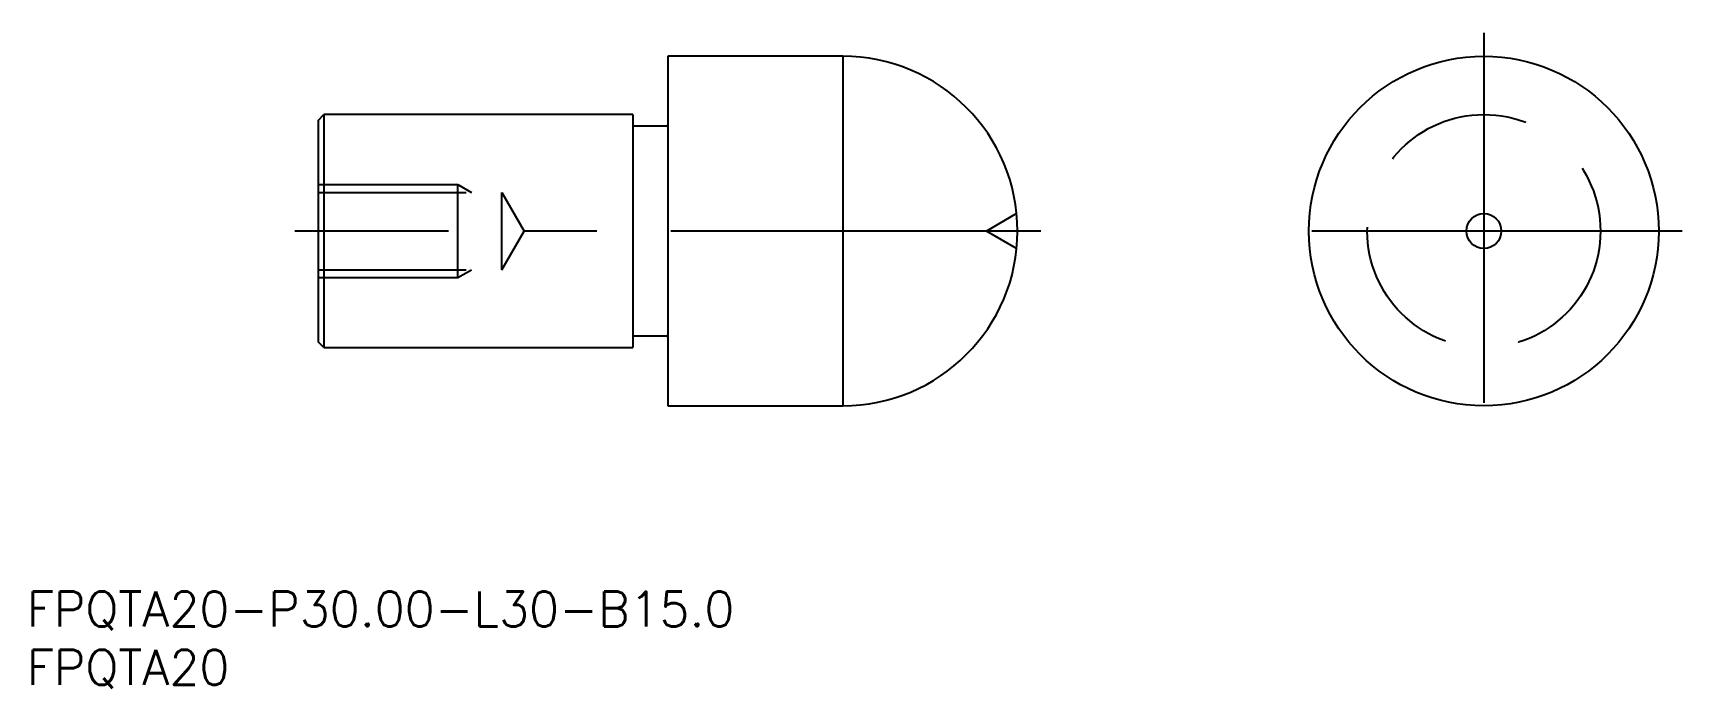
# Model space of a CAD drawing. Extents: x -124 to 17, y -39 to 17.
import ezdxf

# ---------------------------------------------------------------- set-up
doc = ezdxf.new("R2010")
doc.units = 0
doc.linetypes.add('CENTER', pattern=[50.8, 31.75, -6.35, 6.35, -6.35])
doc.linetypes.add('DASHED', pattern=[19.05, 12.7, -6.35])
doc.layers.get('0').update_dxf_attribs({"linetype": 'CONTINUOUS'})
doc.layers.add('CENTER', color=1, linetype='CENTER')
doc.styles.get("Standard").update_dxf_attribs({"font": 'txt.shx', "height": 3, "bigfont": 'bigfont.shx'})

msp = doc.modelspace()

# ---------------------------------------------------------------- linework, layer by layer
at = {"color": 7, "linetype": 'CONTINUOUS'}
for p, q in [((-70, 15), (-70, -15)), ((-55, 15), (-70, 15)), ((-55, 15), (-55, -15)), ((-100, 9.5), (-99.5, 10)), ((-73, 10), (-99.5, 10)), ((-99.5, 10), (-99.5, -10)), ((-73, 10), (-73, -10)), ((-100, 9.5), (-100, -9.5)), ((-70.1, 9), (-72.9, 9)), ((-99.5, -10), (-100, -9.5)), ((-72.9, -9), (-70.1, -9)), ((-99.5, -10), (-73, -10)), ((-70, -15), (-55, -15))]:
    msp.add_line(p, q, dxfattribs=at)
at = {"color": 3, "linetype": 'DASHED'}
for p, q in [((-100, 4), (-88, 4)), ((-100, 3.32), (-84.25, 3.32)), ((-88, -4), (-88, 4)), ((-88, 4), (-86.83, 3.32)), ((-84.25, -3.32), (-84.25, 3.32)), ((-84.25, 3.32), (-82.33, 0)), ((-40.08, 1.5), (-42.67, 0)), ((-84.25, -3.32), (-82.33, 0)), ((-40.08, -1.5), (-42.67, 0)), ((-100, -3.32), (-84.25, -3.32)), ((-100, -4), (-88, -4)), ((-88, -4), (-86.83, -3.32))]:
    msp.add_line(p, q, dxfattribs=at)
at = {"color": 7, "linetype": 'CONTINUOUS'}
for radius in [15, 1.5]:
    msp.add_circle((0, 0), radius, dxfattribs=at)
at = {"color": 3, "linetype": 'DASHED'}
msp.add_circle((0, 0), 10, dxfattribs=at)
at = {"color": 7, "linetype": 'CONTINUOUS'}
for centre, radius, start, end in [((-55, 0), 15, 270, 90), ((-72.9, 9.1), 0.1, 180, 270), ((-70.1, 9.1), 0.1, 270, 0), ((-72.9, -9.1), 0.1, 90, 180), ((-70.1, -9.1), 0.1, 0, 90)]:
    msp.add_arc(centre, radius, start, end, dxfattribs=at)
at = {"layer": 'CENTER', "color": 1, "linetype": 'CENTER'}
for p, q in [((0, 17), (0, -17)), ((-38, 0), (-102, 0)), ((17, 0), (-17, 0))]:
    msp.add_line(p, q, dxfattribs=at)

# ---------------------------------------------------------------- texts
at = {"color": 7, "linetype": 'CONTINUOUS'}
for s, p in [('FPQTA20-P30.00-L30-B15.0', (-124.97, -33.94)), ('FPQTA20', (-124.97, -38.94))]:
    msp.add_text(s, height=3, dxfattribs=at).set_placement(p)

doc.saveas('drawing.dxf')
